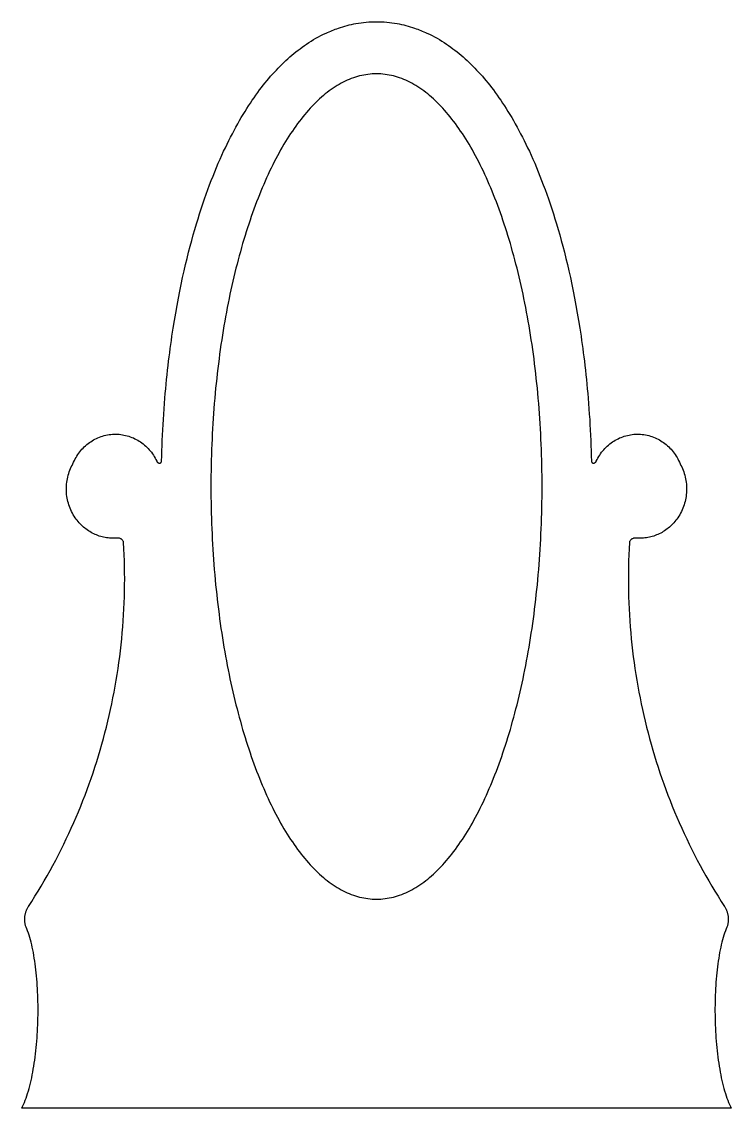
# Model space of a CAD drawing. Extents: x 75 to 4474, y 200 to 3053.
# Drawn here: x 3642 to 4264, y 2101 to 3053 of the extents above; entities that cross this region are included whole.
import ezdxf

# ---------------------------------------------------------------- set-up
doc = ezdxf.new("R2010")
doc.units = 0
doc.layers.add('LAYER_1', color=18, linetype='CONTINUOUS')

msp = doc.modelspace()

# ---------------------------------------------------------------- linework, layer by layer
at = {"layer": 'LAYER_1'}
for points in [[(4263.55, 2101.43), (3952.78, 2101.43), (3642.01, 2101.43), (3642.83, 2103.07), (3643.62, 2104.78), (3644.38, 2106.57), (3645.12, 2108.44), (3645.84, 2110.37), (3646.54, 2112.38), (3647.21, 2114.45), (3647.86, 2116.58), (3648.48, 2118.78), (3649.08, 2121.03), (3649.65, 2123.34), (3650.2, 2125.71), (3650.73, 2128.12), (3651.24, 2130.58), (3651.72, 2133.09), (3652.17, 2135.64), (3652.6, 2138.24), (3653.01, 2140.87), (3653.4, 2143.54), (3653.76, 2146.24), (3654.09, 2148.97), (3654.41, 2151.73), (3654.7, 2154.52), (3654.96, 2157.33), (3655.2, 2160.16), (3655.42, 2163.01), (3655.61, 2165.88), (3655.78, 2168.76), (3655.93, 2171.65), (3656.05, 2174.54), (3656.14, 2177.45), (3656.22, 2180.35), (3656.27, 2183.26), (3656.29, 2186.17), (3656.29, 2189.07), (3656.27, 2191.97), (3656.22, 2194.85), (3656.15, 2197.73), (3656.05, 2200.59), (3655.94, 2203.43), (3655.79, 2206.26), (3655.62, 2209.06), (3655.43, 2211.84), (3655.22, 2214.59), (3654.98, 2217.31), (3654.71, 2220), (3654.42, 2222.66), (3654.11, 2225.28), (3653.78, 2227.86), (3653.42, 2230.39), (3653.03, 2232.89), (3652.62, 2235.34), (3652.19, 2237.73), (3651.73, 2240.08), (3651.25, 2242.37), (3650.74, 2244.6), (3650.22, 2246.78), (3649.66, 2248.89), (3649.08, 2250.94), (3648.48, 2252.92), (3647.85, 2254.83), (3647.2, 2256.67), (3646.53, 2258.44), (3645.83, 2260.12), (3645.62, 2260.69), (3645.44, 2261.25), (3645.27, 2261.82), (3645.13, 2262.39), (3645, 2262.97), (3644.89, 2263.55), (3644.8, 2264.13), (3644.72, 2264.71), (3644.67, 2265.3), (3644.63, 2265.88), (3644.61, 2266.47), (3644.61, 2267.06), (3644.62, 2267.64), (3644.65, 2268.23), (3644.7, 2268.81), (3644.77, 2269.39), (3644.85, 2269.98), (3644.95, 2270.55), (3645.07, 2271.13), (3645.2, 2271.7), (3645.35, 2272.27), (3645.51, 2272.84), (3645.69, 2273.4), (3645.89, 2273.96), (3646.1, 2274.51), (3646.33, 2275.06), (3646.57, 2275.6), (3646.83, 2276.14), (3647.11, 2276.67), (3647.4, 2277.19), (3647.7, 2277.7), (3648.02, 2278.21), (3650.84, 2282.61), (3653.62, 2287.03), (3656.35, 2291.49), (3659.03, 2295.96), (3661.67, 2300.47), (3664.26, 2305), (3666.8, 2309.55), (3669.3, 2314.13), (3671.75, 2318.73), (3674.16, 2323.35), (3676.51, 2328), (3678.82, 2332.67), (3681.08, 2337.37), (3683.3, 2342.08), (3685.46, 2346.82), (3687.58, 2351.58), (3689.66, 2356.35), (3691.68, 2361.15), (3693.65, 2365.97), (3695.58, 2370.81), (3697.46, 2375.67), (3699.29, 2380.54), (3701.08, 2385.43), (3702.81, 2390.35), (3704.49, 2395.27), (3706.13, 2400.22), (3707.72, 2405.18), (3709.26, 2410.16), (3710.75, 2415.15), (3712.19, 2420.16), (3713.58, 2425.19), (3714.93, 2430.23), (3716.22, 2435.28), (3717.46, 2440.35), (3718.66, 2445.43), (3719.8, 2450.52), (3720.9, 2455.63), (3721.94, 2460.75), (3722.94, 2465.88), (3723.88, 2471.02), (3724.77, 2476.17), (3725.62, 2481.33), (3726.41, 2486.5), (3727.15, 2491.69), (3727.85, 2496.88), (3728.49, 2502.08), (3729.08, 2507.29), (3729.62, 2512.51), (3730.11, 2517.73), (3730.54, 2522.96), (3730.93, 2528.2), (3731.26, 2533.45), (3731.55, 2538.7), (3731.78, 2543.96), (3731.96, 2549.22), (3732.09, 2554.49), (3732.16, 2559.76), (3732.19, 2565.03), (3732.16, 2570.31), (3732.08, 2575.6), (3731.95, 2580.88), (3731.76, 2586.17), (3731.52, 2591.46), (3731.23, 2596.75), (3731.21, 2596.99), (3731.18, 2597.21), (3731.06, 2597.65), (3730.9, 2598.07), (3730.68, 2598.46), (3730.42, 2598.83), (3730.12, 2599.17), (3729.78, 2599.48), (3729.4, 2599.76), (3728.99, 2600.01), (3728.56, 2600.22), (3728.1, 2600.4), (3727.61, 2600.54), (3727.11, 2600.64), (3726.6, 2600.7), (3726.07, 2600.73), (3725.54, 2600.7), (3724.21, 2600.61), (3722.88, 2600.57), (3721.55, 2600.57), (3720.23, 2600.62), (3718.91, 2600.71), (3717.6, 2600.85), (3716.29, 2601.02), (3715, 2601.25), (3713.71, 2601.51), (3712.43, 2601.82), (3711.17, 2602.17), (3709.91, 2602.56), (3708.67, 2602.99), (3707.44, 2603.47), (3706.23, 2603.98), (3705.04, 2604.54), (3703.86, 2605.13), (3702.7, 2605.76), (3701.55, 2606.44), (3700.43, 2607.15), (3699.33, 2607.9), (3698.25, 2608.69), (3697.19, 2609.51), (3696.15, 2610.37), (3695.14, 2611.27), (3694.16, 2612.21), (3693.2, 2613.18), (3692.27, 2614.18), (3691.37, 2615.23), (3690.5, 2616.3), (3689.66, 2617.41), (3688.84, 2618.56), (3687.97, 2619.88), (3687.16, 2621.22), (3686.39, 2622.6), (3685.67, 2623.99), (3685.01, 2625.4), (3684.4, 2626.84), (3683.84, 2628.29), (3683.33, 2629.75), (3682.88, 2631.24), (3682.47, 2632.73), (3682.12, 2634.24), (3681.82, 2635.75), (3681.58, 2637.28), (3681.38, 2638.81), (3681.24, 2640.35), (3681.15, 2641.89), (3681.11, 2643.43), (3681.13, 2644.98), (3681.2, 2646.52), (3681.32, 2648.07), (3681.49, 2649.6), (3681.72, 2651.14), (3682, 2652.66), (3682.33, 2654.18), (3682.71, 2655.69), (3683.15, 2657.18), (3683.64, 2658.67), (3684.19, 2660.13), (3684.79, 2661.59), (3685.44, 2663.02), (3686.14, 2664.44), (3686.9, 2665.83), (3687.5, 2667.25), (3688.14, 2668.64), (3688.83, 2669.99), (3689.56, 2671.31), (3690.33, 2672.6), (3691.14, 2673.85), (3692, 2675.07), (3692.89, 2676.25), (3693.81, 2677.4), (3694.78, 2678.51), (3695.78, 2679.58), (3696.81, 2680.61), (3697.88, 2681.6), (3698.98, 2682.55), (3700.11, 2683.46), (3701.27, 2684.32), (3702.45, 2685.14), (3703.67, 2685.92), (3704.91, 2686.66), (3706.17, 2687.34), (3707.46, 2687.98), (3708.77, 2688.58), (3710.11, 2689.12), (3711.46, 2689.62), (3712.83, 2690.06), (3714.22, 2690.46), (3715.63, 2690.8), (3717.05, 2691.09), (3718.49, 2691.33), (3719.94, 2691.52), (3721.41, 2691.64), (3722.88, 2691.72), (3724.36, 2691.74), (3725.83, 2691.7), (3727.29, 2691.6), (3728.74, 2691.45), (3730.18, 2691.25), (3731.6, 2690.99), (3733.01, 2690.69), (3734.41, 2690.32), (3735.78, 2689.91), (3737.15, 2689.45), (3738.49, 2688.94), (3739.81, 2688.38), (3741.11, 2687.77), (3742.39, 2687.12), (3743.65, 2686.42), (3744.88, 2685.67), (3746.08, 2684.88), (3747.26, 2684.04), (3748.41, 2683.16), (3749.53, 2682.24), (3750.62, 2681.27), (3751.68, 2680.26), (3752.71, 2679.22), (3753.7, 2678.13), (3754.65, 2677.01), (3755.57, 2675.84), (3756.45, 2674.64), (3757.3, 2673.4), (3758.1, 2672.13), (3758.86, 2670.82), (3759.58, 2669.47), (3760.25, 2668.1), (3760.37, 2667.86), (3760.5, 2667.65), (3760.64, 2667.45), (3760.78, 2667.27), (3760.94, 2667.1), (3761.09, 2666.96), (3761.26, 2666.83), (3761.43, 2666.72), (3761.6, 2666.62), (3761.77, 2666.54), (3762.12, 2666.43), (3762.47, 2666.37), (3762.82, 2666.37), (3763.15, 2666.42), (3763.46, 2666.53), (3763.74, 2666.68), (3763.99, 2666.88), (3764.1, 2667), (3764.2, 2667.13), (3764.29, 2667.27), (3764.36, 2667.41), (3764.42, 2667.57), (3764.46, 2667.74), (3764.49, 2667.91), (3764.5, 2668.1), (3764.62, 2672.62), (3764.76, 2677.15), (3764.92, 2681.68), (3765.1, 2686.2), (3765.3, 2690.82), (3765.53, 2695.44), (3765.78, 2700.06), (3766.06, 2704.68), (3766.36, 2709.29), (3766.68, 2713.9), (3767.03, 2718.51), (3767.39, 2723.12), (3767.74, 2727.21), (3768.11, 2731.3), (3768.49, 2735.39), (3768.9, 2739.47), (3769.32, 2743.56), (3769.76, 2747.64), (3770.23, 2751.72), (3770.71, 2755.79), (3771.15, 2759.41), (3771.61, 2763.02), (3772.09, 2766.63), (3772.58, 2770.23), (3773.08, 2773.84), (3773.61, 2777.44), (3774.15, 2781.04), (3774.7, 2784.64), (3775.76, 2791.23), (3776.88, 2797.82), (3778.06, 2804.4), (3779.29, 2810.97), (3780.47, 2816.96), (3781.7, 2822.94), (3782.98, 2828.92), (3784.31, 2834.87), (3785.56, 2840.28), (3786.86, 2845.67), (3788.21, 2851.04), (3789.6, 2856.41), (3790.91, 2861.29), (3792.26, 2866.16), (3793.65, 2871.01), (3795.08, 2875.85), (3796.43, 2880.3), (3797.83, 2884.74), (3799.25, 2889.16), (3800.72, 2893.56), (3802.15, 2897.73), (3803.61, 2901.89), (3805.11, 2906.03), (3806.64, 2910.16), (3808.1, 2913.98), (3809.6, 2917.79), (3811.13, 2921.58), (3812.69, 2925.36), (3814.19, 2928.9), (3815.73, 2932.42), (3817.3, 2935.93), (3818.9, 2939.42), (3820.37, 2942.57), (3821.88, 2945.7), (3823.42, 2948.81), (3824.98, 2951.91), (3826.5, 2954.85), (3828.06, 2957.78), (3829.64, 2960.7), (3831.25, 2963.59), (3832.8, 2966.31), (3834.37, 2969), (3835.97, 2971.68), (3837.6, 2974.34), (3839.14, 2976.8), (3840.71, 2979.25), (3842.31, 2981.67), (3843.93, 2984.08), (3845.51, 2986.38), (3847.12, 2988.65), (3848.76, 2990.91), (3850.42, 2993.15), (3851.98, 2995.2), (3853.56, 2997.23), (3855.17, 2999.25), (3856.8, 3001.24), (3858.42, 3003.17), (3860.07, 3005.09), (3861.74, 3006.97), (3863.43, 3008.84), (3865.07, 3010.61), (3866.73, 3012.35), (3868.42, 3014.07), (3870.13, 3015.76), (3871.79, 3017.37), (3873.47, 3018.95), (3875.17, 3020.5), (3876.9, 3022.03), (3878.65, 3023.54), (3880.42, 3025.02), (3882.22, 3026.47), (3884.03, 3027.9), (3885.89, 3029.31), (3887.77, 3030.69), (3889.67, 3032.04), (3891.6, 3033.35), (3893.61, 3034.67), (3895.64, 3035.95), (3897.69, 3037.2), (3899.77, 3038.4), (3901.95, 3039.61), (3904.16, 3040.77), (3906.39, 3041.89), (3908.64, 3042.96), (3909.97, 3043.56), (3911.3, 3044.15), (3912.64, 3044.72), (3913.98, 3045.27), (3915.34, 3045.8), (3916.7, 3046.31), (3918.06, 3046.81), (3919.43, 3047.29), (3921.32, 3047.92), (3923.22, 3048.51), (3925.13, 3049.06), (3927.05, 3049.58), (3928.98, 3050.06), (3930.92, 3050.51), (3932.86, 3050.92), (3934.81, 3051.29), (3937.04, 3051.67), (3939.27, 3051.99), (3941.52, 3052.27), (3943.76, 3052.5), (3946.01, 3052.67), (3948.27, 3052.8), (3950.52, 3052.87), (3952.78, 3052.9), (3955.04, 3052.87), (3957.3, 3052.8), (3959.55, 3052.67), (3961.8, 3052.5), (3964.05, 3052.27), (3966.29, 3051.99), (3968.53, 3051.67), (3970.76, 3051.29), (3972.71, 3050.92), (3974.65, 3050.51), (3976.59, 3050.06), (3978.51, 3049.58), (3980.43, 3049.06), (3982.34, 3048.51), (3984.24, 3047.92), (3986.13, 3047.29), (3987.5, 3046.81), (3988.87, 3046.31), (3990.23, 3045.8), (3991.58, 3045.27), (3992.93, 3044.72), (3994.27, 3044.15), (3995.6, 3043.56), (3996.93, 3042.96), (3999.18, 3041.89), (4001.41, 3040.77), (4003.61, 3039.61), (4005.8, 3038.4), (4007.87, 3037.2), (4009.93, 3035.95), (4011.96, 3034.67), (4013.97, 3033.35), (4015.89, 3032.04), (4017.79, 3030.69), (4019.67, 3029.31), (4021.53, 3027.9), (4023.35, 3026.47), (4025.14, 3025.02), (4026.92, 3023.54), (4028.67, 3022.03), (4030.39, 3020.5), (4032.1, 3018.95), (4033.78, 3017.37), (4035.44, 3015.76), (4037.15, 3014.07), (4038.83, 3012.35), (4040.5, 3010.61), (4042.14, 3008.84), (4043.83, 3006.97), (4045.5, 3005.09), (4047.14, 3003.17), (4048.77, 3001.24), (4050.4, 2999.25), (4052, 2997.23), (4053.59, 2995.2), (4055.15, 2993.15), (4056.81, 2990.91), (4058.44, 2988.65), (4060.05, 2986.38), (4061.64, 2984.08), (4063.26, 2981.67), (4064.85, 2979.25), (4066.42, 2976.8), (4067.97, 2974.34), (4069.6, 2971.68), (4071.2, 2969), (4072.77, 2966.31), (4074.31, 2963.59), (4075.93, 2960.7), (4077.51, 2957.78), (4079.06, 2954.85), (4080.58, 2951.91), (4082.15, 2948.81), (4083.69, 2945.7), (4085.19, 2942.57), (4086.67, 2939.42), (4088.27, 2935.93), (4089.84, 2932.42), (4091.37, 2928.9), (4092.87, 2925.36), (4094.44, 2921.58), (4095.97, 2917.79), (4097.46, 2913.98), (4098.92, 2910.16), (4100.46, 2906.03), (4101.96, 2901.89), (4103.42, 2897.73), (4104.84, 2893.56), (4106.31, 2889.16), (4107.74, 2884.74), (4109.13, 2880.3), (4110.48, 2875.85), (4111.92, 2871.01), (4113.31, 2866.16), (4114.65, 2861.29), (4115.96, 2856.41), (4117.35, 2851.04), (4118.7, 2845.67), (4120, 2840.28), (4121.26, 2834.87), (4122.59, 2828.92), (4123.87, 2822.94), (4125.1, 2816.96), (4126.28, 2810.97), (4127.51, 2804.4), (4128.69, 2797.82), (4129.8, 2791.23), (4130.86, 2784.64), (4131.42, 2781.04), (4131.96, 2777.44), (4132.48, 2773.84), (4132.99, 2770.23), (4133.48, 2766.63), (4133.95, 2763.02), (4134.41, 2759.41), (4134.86, 2755.79), (4135.34, 2751.72), (4135.8, 2747.64), (4136.24, 2743.56), (4136.67, 2739.47), (4137.07, 2735.39), (4137.46, 2731.3), (4137.82, 2727.21), (4138.17, 2723.12), (4138.54, 2718.51), (4138.88, 2713.9), (4139.21, 2709.29), (4139.51, 2704.68), (4139.78, 2700.06), (4140.03, 2695.44), (4140.26, 2690.82), (4140.47, 2686.2), (4140.65, 2681.68), (4140.81, 2677.15), (4140.95, 2672.62), (4141.06, 2668.1), (4141.07, 2667.91), (4141.1, 2667.74), (4141.15, 2667.57), (4141.21, 2667.41), (4141.28, 2667.27), (4141.37, 2667.13), (4141.46, 2667), (4141.57, 2666.88), (4141.82, 2666.68), (4142.1, 2666.53), (4142.42, 2666.42), (4142.75, 2666.37), (4143.09, 2666.37), (4143.44, 2666.43), (4143.79, 2666.54), (4143.97, 2666.62), (4144.14, 2666.72), (4144.31, 2666.83), (4144.47, 2666.96), (4144.63, 2667.1), (4144.78, 2667.27), (4144.93, 2667.45), (4145.06, 2667.65), (4145.19, 2667.86), (4145.31, 2668.1), (4145.99, 2669.47), (4146.71, 2670.82), (4147.47, 2672.13), (4148.27, 2673.4), (4149.11, 2674.64), (4149.99, 2675.84), (4150.91, 2677.01), (4151.87, 2678.13), (4152.86, 2679.22), (4153.89, 2680.26), (4154.94, 2681.27), (4156.03, 2682.24), (4157.15, 2683.16), (4158.3, 2684.04), (4159.48, 2684.88), (4160.69, 2685.67), (4161.92, 2686.42), (4163.17, 2687.12), (4164.45, 2687.77), (4165.75, 2688.38), (4167.08, 2688.94), (4168.42, 2689.45), (4169.78, 2689.91), (4171.16, 2690.32), (4172.55, 2690.69), (4173.97, 2690.99), (4175.39, 2691.25), (4176.83, 2691.45), (4178.28, 2691.6), (4179.74, 2691.7), (4181.2, 2691.74), (4182.68, 2691.72), (4184.16, 2691.64), (4185.62, 2691.52), (4187.07, 2691.33), (4188.51, 2691.09), (4189.93, 2690.8), (4191.34, 2690.46), (4192.73, 2690.06), (4194.1, 2689.62), (4195.46, 2689.12), (4196.79, 2688.58), (4198.1, 2687.98), (4199.39, 2687.34), (4200.66, 2686.66), (4201.9, 2685.92), (4203.11, 2685.14), (4204.3, 2684.32), (4205.46, 2683.46), (4206.59, 2682.55), (4207.68, 2681.6), (4208.75, 2680.61), (4209.79, 2679.58), (4210.79, 2678.51), (4211.75, 2677.4), (4212.68, 2676.25), (4213.57, 2675.07), (4214.42, 2673.85), (4215.24, 2672.6), (4216.01, 2671.31), (4216.74, 2669.99), (4217.42, 2668.64), (4218.07, 2667.25), (4218.66, 2665.83), (4219.42, 2664.44), (4220.13, 2663.02), (4220.78, 2661.59), (4221.38, 2660.13), (4221.92, 2658.67), (4222.41, 2657.18), (4222.85, 2655.69), (4223.24, 2654.18), (4223.57, 2652.66), (4223.85, 2651.14), (4224.07, 2649.6), (4224.25, 2648.07), (4224.37, 2646.52), (4224.44, 2644.98), (4224.45, 2643.43), (4224.41, 2641.89), (4224.32, 2640.35), (4224.18, 2638.81), (4223.99, 2637.28), (4223.74, 2635.75), (4223.44, 2634.24), (4223.09, 2632.73), (4222.69, 2631.24), (4222.23, 2629.75), (4221.72, 2628.29), (4221.16, 2626.84), (4220.55, 2625.4), (4219.89, 2623.99), (4219.18, 2622.6), (4218.41, 2621.22), (4217.59, 2619.88), (4216.72, 2618.56), (4215.91, 2617.41), (4215.07, 2616.3), (4214.19, 2615.23), (4213.29, 2614.18), (4212.36, 2613.18), (4211.4, 2612.21), (4210.42, 2611.27), (4209.41, 2610.37), (4208.38, 2609.51), (4207.32, 2608.69), (4206.24, 2607.9), (4205.14, 2607.15), (4204.01, 2606.44), (4202.87, 2605.76), (4201.71, 2605.13), (4200.53, 2604.54), (4199.33, 2603.98), (4198.12, 2603.47), (4196.89, 2602.99), (4195.65, 2602.56), (4194.4, 2602.17), (4193.13, 2601.82), (4191.86, 2601.51), (4190.57, 2601.25), (4189.27, 2601.02), (4187.97, 2600.85), (4186.66, 2600.71), (4185.34, 2600.62), (4184.02, 2600.57), (4182.69, 2600.57), (4181.36, 2600.61), (4180.02, 2600.7), (4179.49, 2600.73), (4178.97, 2600.7), (4178.45, 2600.64), (4177.95, 2600.54), (4177.47, 2600.4), (4177.01, 2600.22), (4176.57, 2600.01), (4176.16, 2599.76), (4175.79, 2599.48), (4175.45, 2599.17), (4175.14, 2598.83), (4174.88, 2598.46), (4174.67, 2598.07), (4174.5, 2597.65), (4174.39, 2597.21), (4174.35, 2596.99), (4174.33, 2596.75), (4174.04, 2591.46), (4173.8, 2586.17), (4173.62, 2580.88), (4173.49, 2575.6), (4173.41, 2570.31), (4173.38, 2565.03), (4173.4, 2559.76), (4173.48, 2554.49), (4173.61, 2549.22), (4173.79, 2543.96), (4174.02, 2538.7), (4174.3, 2533.45), (4174.64, 2528.2), (4175.02, 2522.96), (4175.46, 2517.73), (4175.95, 2512.51), (4176.49, 2507.29), (4177.08, 2502.08), (4177.72, 2496.88), (4178.41, 2491.69), (4179.15, 2486.5), (4179.95, 2481.33), (4180.79, 2476.17), (4181.69, 2471.02), (4182.63, 2465.88), (4183.62, 2460.75), (4184.67, 2455.63), (4185.76, 2450.52), (4186.91, 2445.43), (4188.1, 2440.35), (4189.35, 2435.28), (4190.64, 2430.23), (4191.98, 2425.19), (4193.37, 2420.16), (4194.82, 2415.15), (4196.31, 2410.16), (4197.84, 2405.18), (4199.43, 2400.22), (4201.07, 2395.27), (4202.76, 2390.35), (4204.49, 2385.43), (4206.27, 2380.54), (4208.1, 2375.67), (4209.98, 2370.81), (4211.91, 2365.97), (4213.89, 2361.15), (4215.91, 2356.35), (4217.98, 2351.58), (4220.1, 2346.82), (4222.27, 2342.08), (4224.48, 2337.37), (4226.74, 2332.67), (4229.05, 2328), (4231.41, 2323.35), (4233.81, 2318.73), (4236.26, 2314.13), (4238.76, 2309.55), (4241.3, 2305), (4243.9, 2300.47), (4246.53, 2295.96), (4249.22, 2291.49), (4251.95, 2287.03), (4254.72, 2282.61), (4257.55, 2278.21), (4257.87, 2277.7), (4258.17, 2277.19), (4258.46, 2276.67), (4258.73, 2276.14), (4258.99, 2275.6), (4259.23, 2275.06), (4259.46, 2274.51), (4259.68, 2273.96), (4259.87, 2273.4), (4260.05, 2272.84), (4260.22, 2272.27), (4260.37, 2271.7), (4260.5, 2271.13), (4260.62, 2270.55), (4260.71, 2269.98), (4260.8, 2269.39), (4260.86, 2268.81), (4260.91, 2268.23), (4260.94, 2267.64), (4260.96, 2267.06), (4260.96, 2266.47), (4260.94, 2265.88), (4260.9, 2265.3), (4260.84, 2264.71), (4260.77, 2264.13), (4260.68, 2263.55), (4260.57, 2262.97), (4260.44, 2262.39), (4260.29, 2261.82), (4260.12, 2261.25), (4259.94, 2260.69), (4259.74, 2260.12), (4259.04, 2258.44), (4258.36, 2256.67), (4257.71, 2254.83), (4257.08, 2252.92), (4256.48, 2250.94), (4255.9, 2248.89), (4255.35, 2246.78), (4254.82, 2244.6), (4254.31, 2242.37), (4253.83, 2240.08), (4253.38, 2237.73), (4252.94, 2235.34), (4252.53, 2232.89), (4252.15, 2230.39), (4251.79, 2227.86), (4251.45, 2225.28), (4251.14, 2222.66), (4250.85, 2220), (4250.59, 2217.31), (4250.35, 2214.59), (4250.13, 2211.84), (4249.94, 2209.06), (4249.77, 2206.26), (4249.63, 2203.43), (4249.51, 2200.59), (4249.42, 2197.73), (4249.34, 2194.85), (4249.3, 2191.97), (4249.27, 2189.07), (4249.27, 2186.17), (4249.3, 2183.26), (4249.35, 2180.35), (4249.42, 2177.45), (4249.52, 2174.54), (4249.64, 2171.65), (4249.78, 2168.76), (4249.95, 2165.88), (4250.15, 2163.01), (4250.36, 2160.16), (4250.6, 2157.33), (4250.87, 2154.52), (4251.16, 2151.73), (4251.47, 2148.97), (4251.81, 2146.24), (4252.17, 2143.54), (4252.55, 2140.87), (4252.96, 2138.24), (4253.39, 2135.64), (4253.85, 2133.09), (4254.33, 2130.58), (4254.83, 2128.12), (4255.36, 2125.71), (4255.91, 2123.34), (4256.49, 2121.03), (4257.09, 2118.78), (4257.71, 2116.58), (4258.36, 2114.45), (4259.03, 2112.38), (4259.72, 2110.37), (4260.44, 2108.44), (4261.18, 2106.57), (4261.95, 2104.78), (4262.74, 2103.07)], [(3807.76, 2645.91), (3807.77, 2641.24), (3807.8, 2636.58), (3807.86, 2631.94), (3807.95, 2627.31), (3808.05, 2622.7), (3808.18, 2618.11), (3808.33, 2613.53), (3808.51, 2608.96), (3808.7, 2604.42), (3808.92, 2599.89), (3809.16, 2595.37), (3809.43, 2590.88), (3809.71, 2586.4), (3810.02, 2581.94), (3810.35, 2577.5), (3810.7, 2573.08), (3811.08, 2568.68), (3811.47, 2564.3), (3811.89, 2559.94), (3812.32, 2555.6), (3812.78, 2551.28), (3813.26, 2546.98), (3813.76, 2542.71), (3814.28, 2538.45), (3814.82, 2534.22), (3815.38, 2530.01), (3815.96, 2525.83), (3816.56, 2521.66), (3817.18, 2517.53), (3817.82, 2513.41), (3818.48, 2509.32), (3819.15, 2505.25), (3819.85, 2501.21), (3820.57, 2497.2), (3821.3, 2493.21), (3822.06, 2489.25), (3822.83, 2485.31), (3823.62, 2481.4), (3824.43, 2477.52), (3825.26, 2473.67), (3826.11, 2469.84), (3826.97, 2466.04), (3827.85, 2462.28), (3828.75, 2458.54), (3829.67, 2454.83), (3830.6, 2451.15), (3831.56, 2447.49), (3832.52, 2443.87), (3833.51, 2440.29), (3834.51, 2436.73), (3835.53, 2433.2), (3836.57, 2429.71), (3837.62, 2426.25), (3838.69, 2422.82), (3839.77, 2419.42), (3840.87, 2416.06), (3841.99, 2412.73), (3843.12, 2409.43), (3844.27, 2406.17), (3845.43, 2402.95), (3846.61, 2399.75), (3847.8, 2396.6), (3849.01, 2393.48), (3850.23, 2390.4), (3851.47, 2387.35), (3852.72, 2384.34), (3853.99, 2381.37), (3855.27, 2378.43), (3856.57, 2375.53), (3857.87, 2372.68), (3859.2, 2369.86), (3860.53, 2367.07), (3861.88, 2364.33), (3863.25, 2361.63), (3864.62, 2358.97), (3866.01, 2356.35), (3867.41, 2353.77), (3868.83, 2351.23), (3870.26, 2348.73), (3871.7, 2346.27), (3873.15, 2343.86), (3874.61, 2341.49), (3876.09, 2339.16), (3877.58, 2336.87), (3879.08, 2334.63), (3880.59, 2332.43), (3882.12, 2330.28), (3883.65, 2328.17), (3885.2, 2326.11), (3886.76, 2324.09), (3888.33, 2322.12), (3889.91, 2320.19), (3891.5, 2318.31), (3893.1, 2316.48), (3894.71, 2314.69), (3896.33, 2312.96), (3897.96, 2311.27), (3899.61, 2309.62), (3901.26, 2308.03), (3902.92, 2306.49), (3904.59, 2304.99), (3906.27, 2303.55), (3907.96, 2302.15), (3909.66, 2300.81), (3911.36, 2299.51), (3913.08, 2298.27), (3914.8, 2297.08), (3916.54, 2295.94), (3918.28, 2294.85), (3920.03, 2293.81), (3921.79, 2292.83), (3923.55, 2291.9), (3925.33, 2291.03), (3927.11, 2290.2), (3928.9, 2289.44), (3930.7, 2288.72), (3932.5, 2288.07), (3934.31, 2287.46), (3936.13, 2286.92), (3937.95, 2286.43), (3939.79, 2285.99), (3941.62, 2285.61), (3943.47, 2285.29), (3945.32, 2285.03), (3947.18, 2284.83), (3949.04, 2284.68), (3950.91, 2284.59), (3952.78, 2284.56), (3954.66, 2284.59), (3956.53, 2284.68), (3958.39, 2284.83), (3960.25, 2285.03), (3962.1, 2285.29), (3963.94, 2285.61), (3965.78, 2285.99), (3967.61, 2286.43), (3969.44, 2286.92), (3971.25, 2287.46), (3973.06, 2288.07), (3974.87, 2288.72), (3976.67, 2289.44), (3978.45, 2290.2), (3980.24, 2291.03), (3982.01, 2291.9), (3983.78, 2292.83), (3985.53, 2293.81), (3987.28, 2294.85), (3989.03, 2295.94), (3990.76, 2297.08), (3992.49, 2298.27), (3994.2, 2299.51), (3995.91, 2300.81), (3997.61, 2302.15), (3999.3, 2303.55), (4000.98, 2304.99), (4002.65, 2306.49), (4004.31, 2308.03), (4005.96, 2309.62), (4007.6, 2311.27), (4009.23, 2312.96), (4010.85, 2314.69), (4012.47, 2316.48), (4014.07, 2318.31), (4015.66, 2320.19), (4017.24, 2322.12), (4018.81, 2324.09), (4020.36, 2326.11), (4021.91, 2328.17), (4023.45, 2330.28), (4024.97, 2332.43), (4026.48, 2334.63), (4027.98, 2336.87), (4029.47, 2339.16), (4030.95, 2341.49), (4032.42, 2343.86), (4033.87, 2346.27), (4035.31, 2348.73), (4036.74, 2351.23), (4038.15, 2353.77), (4039.55, 2356.35), (4040.94, 2358.97), (4042.32, 2361.63), (4043.68, 2364.33), (4045.03, 2367.07), (4046.37, 2369.86), (4047.69, 2372.68), (4049, 2375.53), (4050.29, 2378.43), (4051.58, 2381.37), (4052.84, 2384.34), (4054.09, 2387.35), (4055.33, 2390.4), (4056.55, 2393.48), (4057.76, 2396.6), (4058.96, 2399.75), (4060.13, 2402.95), (4061.3, 2406.17), (4062.44, 2409.43), (4063.58, 2412.73), (4064.69, 2416.06), (4065.79, 2419.42), (4066.88, 2422.82), (4067.94, 2426.25), (4069, 2429.71), (4070.03, 2433.2), (4071.05, 2436.73), (4072.05, 2440.29), (4073.04, 2443.87), (4074.01, 2447.49), (4074.96, 2451.15), (4075.9, 2454.83), (4076.81, 2458.54), (4077.71, 2462.28), (4078.59, 2466.04), (4079.46, 2469.84), (4080.3, 2473.67), (4081.13, 2477.52), (4081.94, 2481.4), (4082.73, 2485.31), (4083.51, 2489.25), (4084.26, 2493.21), (4085, 2497.2), (4085.71, 2501.21), (4086.41, 2505.25), (4087.09, 2509.32), (4087.75, 2513.41), (4088.39, 2517.53), (4089.01, 2521.66), (4089.61, 2525.83), (4090.19, 2530.01), (4090.75, 2534.22), (4091.29, 2538.45), (4091.81, 2542.71), (4092.31, 2546.98), (4092.79, 2551.28), (4093.24, 2555.6), (4093.68, 2559.94), (4094.09, 2564.3), (4094.49, 2568.68), (4094.86, 2573.08), (4095.21, 2577.5), (4095.54, 2581.94), (4095.85, 2586.4), (4096.14, 2590.88), (4096.4, 2595.37), (4096.64, 2599.89), (4096.86, 2604.42), (4097.06, 2608.96), (4097.23, 2613.53), (4097.39, 2618.11), (4097.51, 2622.7), (4097.62, 2627.31), (4097.7, 2631.94), (4097.76, 2636.58), (4097.8, 2641.24), (4097.81, 2645.91), (4097.8, 2650.58), (4097.76, 2655.23), (4097.7, 2659.88), (4097.62, 2664.5), (4097.51, 2669.11), (4097.39, 2673.71), (4097.23, 2678.29), (4097.06, 2682.85), (4096.86, 2687.4), (4096.64, 2691.93), (4096.4, 2696.44), (4096.14, 2700.94), (4095.85, 2705.41), (4095.54, 2709.87), (4095.21, 2714.31), (4094.86, 2718.73), (4094.49, 2723.13), (4094.09, 2727.51), (4093.68, 2731.87), (4093.24, 2736.21), (4092.79, 2740.53), (4092.31, 2744.83), (4091.81, 2749.11), (4091.29, 2753.36), (4090.75, 2757.59), (4090.19, 2761.8), (4089.61, 2765.99), (4089.01, 2770.15), (4088.39, 2774.29), (4087.75, 2778.4), (4087.09, 2782.5), (4086.41, 2786.56), (4085.71, 2790.6), (4085, 2794.62), (4084.26, 2798.6), (4083.51, 2802.57), (4082.73, 2806.5), (4081.94, 2810.41), (4081.13, 2814.29), (4080.3, 2818.15), (4079.46, 2821.97), (4078.59, 2825.77), (4077.71, 2829.54), (4076.81, 2833.28), (4075.9, 2836.99), (4074.96, 2840.67), (4074.01, 2844.32), (4073.04, 2847.94), (4072.05, 2851.53), (4071.05, 2855.09), (4070.03, 2858.61), (4069, 2862.11), (4067.94, 2865.57), (4066.88, 2869), (4065.79, 2872.4), (4064.69, 2875.76), (4063.58, 2879.09), (4062.44, 2882.38), (4061.3, 2885.64), (4060.13, 2888.87), (4058.96, 2892.06), (4057.76, 2895.22), (4056.55, 2898.34), (4055.33, 2901.42), (4054.09, 2904.47), (4052.84, 2907.48), (4051.58, 2910.45), (4050.29, 2913.38), (4049, 2916.28), (4047.69, 2919.14), (4046.37, 2921.96), (4045.03, 2924.74), (4043.68, 2927.48), (4042.32, 2930.19), (4040.94, 2932.85), (4039.55, 2935.47), (4038.15, 2938.05), (4036.74, 2940.59), (4035.31, 2943.09), (4033.87, 2945.54), (4032.42, 2947.96), (4030.95, 2950.33), (4029.47, 2952.66), (4027.98, 2954.94), (4026.48, 2957.18), (4024.97, 2959.38), (4023.45, 2961.53), (4021.91, 2963.64), (4020.36, 2965.71), (4018.81, 2967.72), (4017.24, 2969.7), (4015.66, 2971.62), (4014.07, 2973.5), (4012.47, 2975.34), (4010.85, 2977.12), (4009.23, 2978.86), (4007.6, 2980.55), (4005.96, 2982.19), (4004.31, 2983.78), (4002.65, 2985.33), (4000.98, 2986.82), (3999.3, 2988.27), (3997.61, 2989.66), (3995.91, 2991.01), (3994.2, 2992.3), (3992.49, 2993.55), (3990.76, 2994.74), (3989.03, 2995.88), (3987.28, 2996.97), (3985.53, 2998), (3983.78, 2998.98), (3982.01, 2999.91), (3980.24, 3000.79), (3978.45, 3001.61), (3976.67, 3002.38), (3974.87, 3003.09), (3973.06, 3003.75), (3971.25, 3004.35), (3969.44, 3004.9), (3967.61, 3005.39), (3965.78, 3005.82), (3963.94, 3006.2), (3962.1, 3006.52), (3960.25, 3006.79), (3958.39, 3006.99), (3956.53, 3007.14), (3954.66, 3007.23), (3952.78, 3007.26), (3950.91, 3007.23), (3949.04, 3007.14), (3947.18, 3006.99), (3945.32, 3006.79), (3943.47, 3006.52), (3941.62, 3006.2), (3939.79, 3005.82), (3937.95, 3005.39), (3936.13, 3004.9), (3934.31, 3004.35), (3932.5, 3003.75), (3930.7, 3003.09), (3928.9, 3002.38), (3927.11, 3001.61), (3925.33, 3000.79), (3923.55, 2999.91), (3921.79, 2998.98), (3920.03, 2998), (3918.28, 2996.97), (3916.54, 2995.88), (3914.8, 2994.74), (3913.08, 2993.55), (3911.36, 2992.3), (3909.66, 2991.01), (3907.96, 2989.66), (3906.27, 2988.27), (3904.59, 2986.82), (3902.92, 2985.33), (3901.26, 2983.78), (3899.61, 2982.19), (3897.96, 2980.55), (3896.33, 2978.86), (3894.71, 2977.12), (3893.1, 2975.34), (3891.5, 2973.5), (3889.91, 2971.62), (3888.33, 2969.7), (3886.76, 2967.72), (3885.2, 2965.71), (3883.65, 2963.64), (3882.12, 2961.53), (3880.59, 2959.38), (3879.08, 2957.18), (3877.58, 2954.94), (3876.09, 2952.66), (3874.61, 2950.33), (3873.15, 2947.96), (3871.7, 2945.54), (3870.26, 2943.09), (3868.83, 2940.59), (3867.41, 2938.05), (3866.01, 2935.47), (3864.62, 2932.85), (3863.25, 2930.19), (3861.88, 2927.48), (3860.53, 2924.74), (3859.2, 2921.96), (3857.87, 2919.14), (3856.57, 2916.28), (3855.27, 2913.38), (3853.99, 2910.45), (3852.72, 2907.48), (3851.47, 2904.47), (3850.23, 2901.42), (3849.01, 2898.34), (3847.8, 2895.22), (3846.61, 2892.06), (3845.43, 2888.87), (3844.27, 2885.64), (3843.12, 2882.38), (3841.99, 2879.09), (3840.87, 2875.76), (3839.77, 2872.4), (3838.69, 2869), (3837.62, 2865.57), (3836.57, 2862.11), (3835.53, 2858.61), (3834.51, 2855.09), (3833.51, 2851.53), (3832.52, 2847.94), (3831.56, 2844.32), (3830.6, 2840.67), (3829.67, 2836.99), (3828.75, 2833.28), (3827.85, 2829.54), (3826.97, 2825.77), (3826.11, 2821.97), (3825.26, 2818.15), (3824.43, 2814.29), (3823.62, 2810.41), (3822.83, 2806.5), (3822.06, 2802.57), (3821.3, 2798.6), (3820.57, 2794.62), (3819.85, 2790.6), (3819.15, 2786.56), (3818.48, 2782.5), (3817.82, 2778.4), (3817.18, 2774.29), (3816.56, 2770.15), (3815.96, 2765.99), (3815.38, 2761.8), (3814.82, 2757.59), (3814.28, 2753.36), (3813.76, 2749.11), (3813.26, 2744.83), (3812.78, 2740.53), (3812.32, 2736.21), (3811.89, 2731.87), (3811.47, 2727.51), (3811.08, 2723.13), (3810.7, 2718.73), (3810.35, 2714.31), (3810.02, 2709.87), (3809.71, 2705.41), (3809.43, 2700.94), (3809.16, 2696.44), (3808.92, 2691.93), (3808.7, 2687.4), (3808.51, 2682.85), (3808.33, 2678.29), (3808.18, 2673.71), (3808.05, 2669.11), (3807.95, 2664.5), (3807.86, 2659.88), (3807.8, 2655.23), (3807.77, 2650.58)]]:
    msp.add_lwpolyline(points, close=True, dxfattribs=at)

doc.saveas('drawing.dxf')
